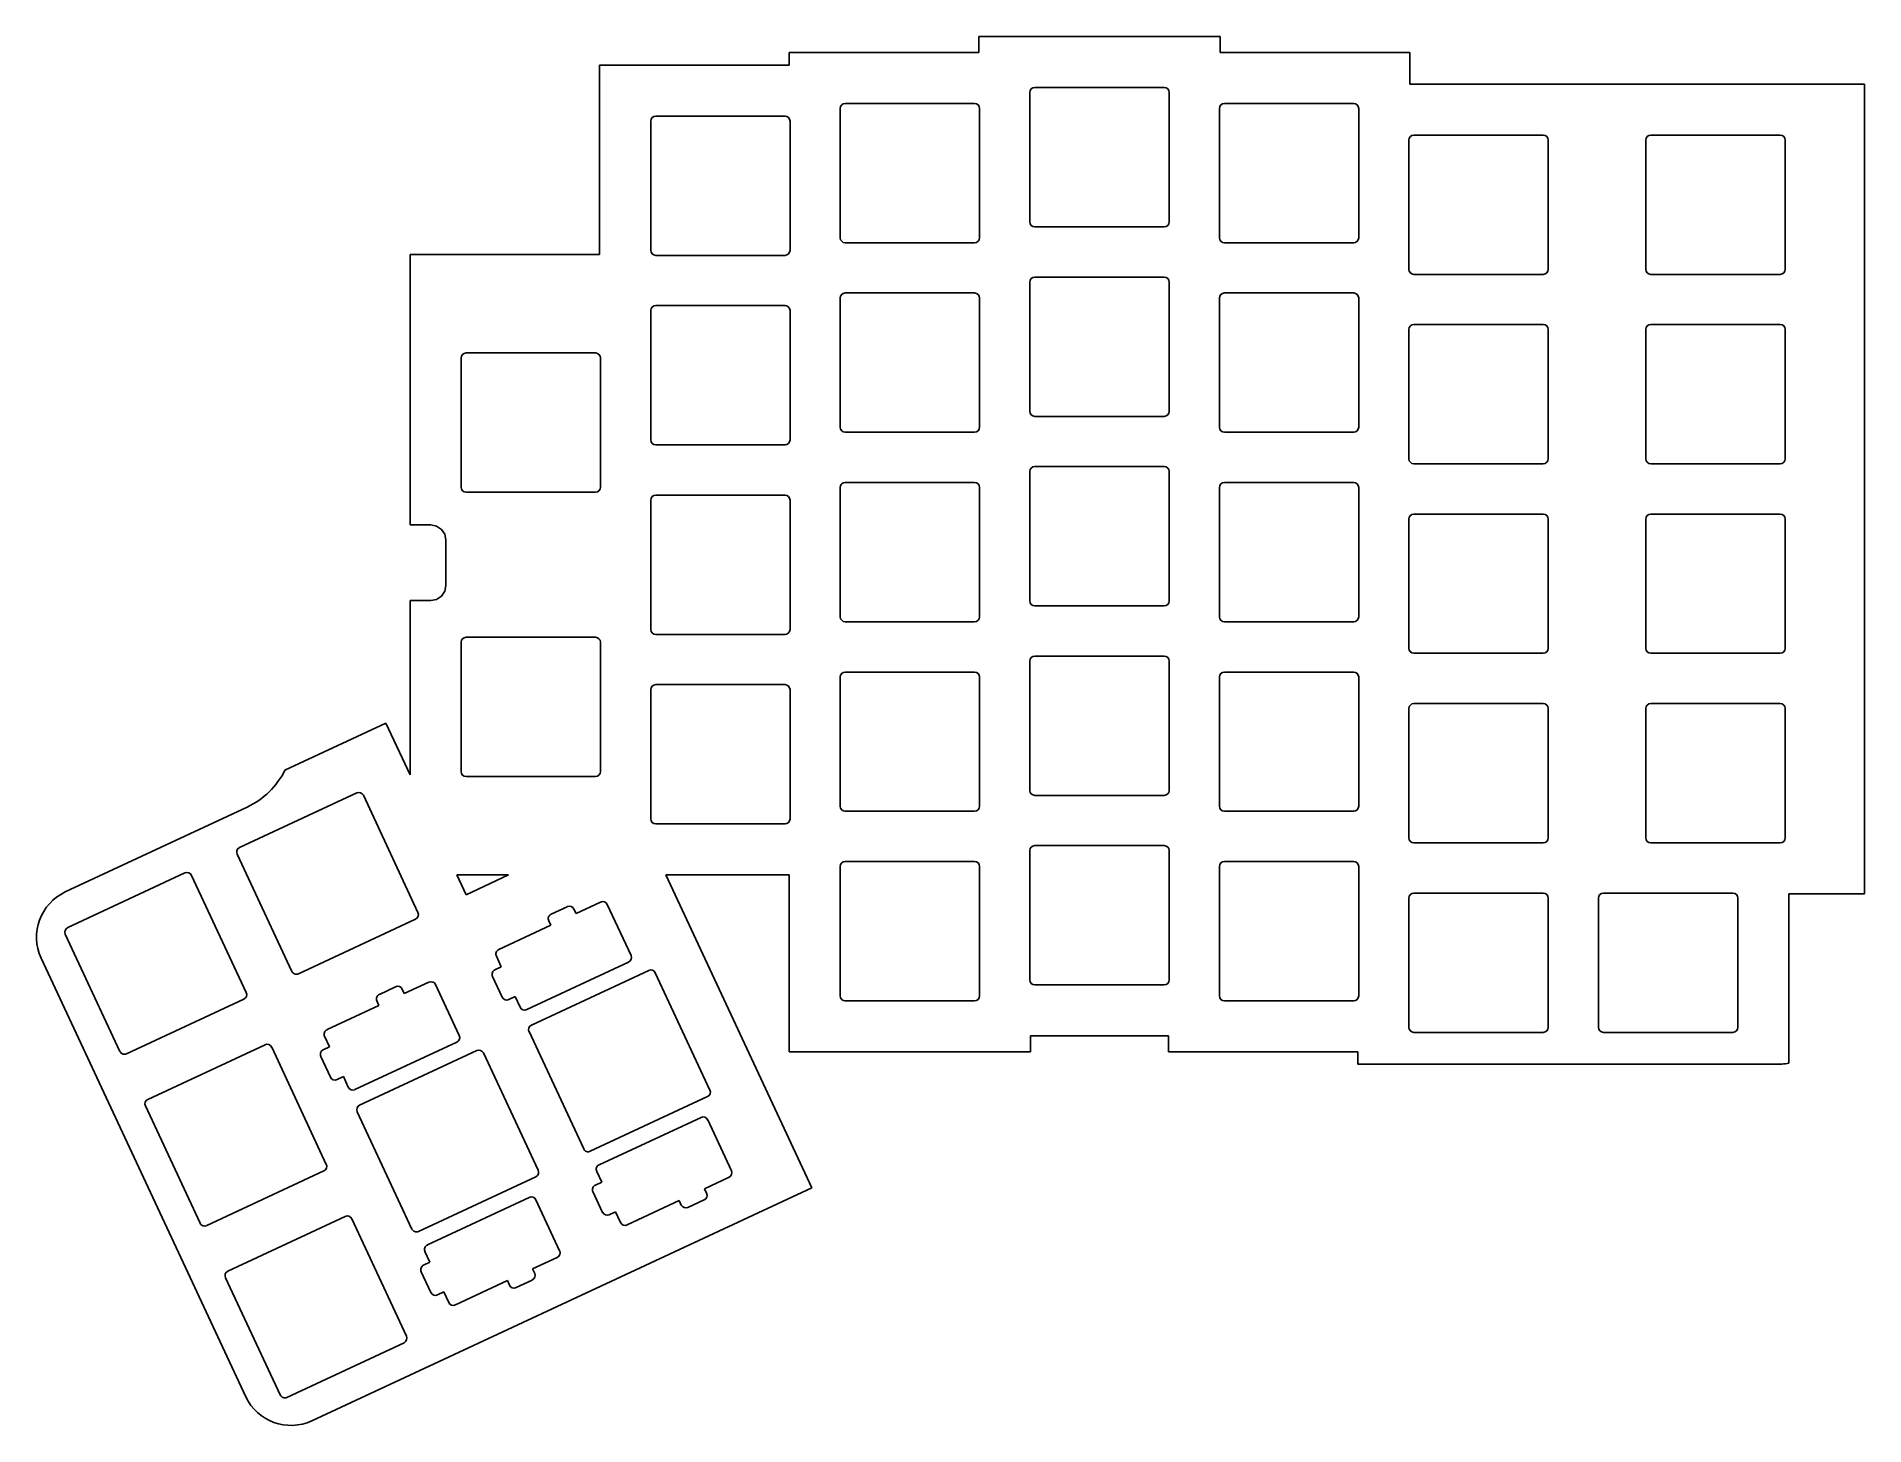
# Model space of a CAD drawing. Header units: millimetres. Extents: x -107 to 76, y -90 to 50.
import ezdxf

# ---------------------------------------------------------------- set-up
doc = ezdxf.new("R2010")
doc.units = ezdxf.units.MM
doc.layers.add('PLATE_OUTLINE', color=7, linetype='Continuous')
doc.layers.add('SWITCH_CUTOUTS', color=7, linetype='Continuous')

msp = doc.modelspace()

# ---------------------------------------------------------------- linework, layer by layer
at = {"layer": 'PLATE_OUTLINE'}
for p, q in [((11.66, 49.9), (-12.59, 49.9)), ((-12.59, 49.9), (-12.59, 48.3)), ((11.66, 48.3), (11.66, 49.9)), ((-12.59, 48.3), (-31.64, 48.3)), ((-31.64, 48.3), (-31.64, 47.02)), ((30.72, 48.3), (11.66, 48.3)), ((30.72, 45.12), (30.72, 48.3)), ((-31.64, 47.02), (-50.69, 47.02)), ((-50.69, 47.02), (-50.69, 27.98)), ((76.42, 45.12), (30.72, 45.12)), ((76.42, -36.28), (76.42, 45.12)), ((-50.69, 27.98), (-69.73, 27.98)), ((-69.73, 27.98), (-69.73, 0.8)), ((-69.73, 0.8), (-67.65, 0.8)), ((-67.65, 0.8), (-67.08, 0.69)), ((-67.08, 0.69), (-66.59, 0.36)), ((-66.59, 0.36), (-66.26, -0.13)), ((-66.26, -0.13), (-66.15, -0.7)), ((-66.15, -0.7), (-66.15, -5.3)), ((-66.15, -5.3), (-66.26, -5.87)), ((-67.65, -6.8), (-69.73, -6.8)), ((-69.73, -6.8), (-69.73, -24.33)), ((-67.08, -6.69), (-67.65, -6.8)), ((-66.59, -6.36), (-67.08, -6.69)), ((-66.26, -5.87), (-66.59, -6.36)), ((-72.17, -19.11), (-82.32, -23.84)), ((-69.73, -24.33), (-72.17, -19.11)), ((-86.12, -27.56), (-104.39, -36.08)), ((-29.37, -65.82), (-44.04, -34.37)), ((-44.04, -34.37), (-31.64, -34.37)), ((-31.64, -34.37), (-31.64, -52.15)), ((68.81, -53.3), (68.81, -36.28)), ((68.81, -36.28), (76.42, -36.28)), ((-106.81, -42.73), (-86.25, -86.83)), ((-7.39, -52.15), (-7.39, -50.56)), ((-7.39, -50.56), (6.47, -50.56)), ((6.47, -50.56), (6.47, -52.15)), ((-31.64, -52.15), (-7.39, -52.15)), ((6.47, -52.15), (25.51, -52.15)), ((25.51, -52.15), (25.51, -53.41)), ((25.51, -53.41), (67.42, -53.41)), ((-79.6, -89.25), (-29.37, -65.82))]:
    msp.add_line(p, q, dxfattribs=at)
for centre, radius, start, end in [((-89.5, -20.31), 8, 295.0003, 333.8495), ((-102.28, -40.62), 5, -604.9997, -515.0004), ((67.42, -44.41), 9, -450, -441.069), ((-81.72, -84.71), 5, -515.0004, -425.004)]:
    msp.add_arc(centre, radius, start, end, dxfattribs=at)
at = {"layer": 'SWITCH_CUTOUTS'}
for p, q in [((-7.46, 31.27), (-7.46, 44.27)), ((-6.96, 44.77), (6.04, 44.77)), ((6.54, 44.27), (6.54, 31.27)), ((-26.51, 29.67), (-26.51, 42.67)), ((-26.01, 43.17), (-13.01, 43.17)), ((-12.51, 42.67), (-12.51, 29.67)), ((11.59, 29.67), (11.59, 42.67)), ((12.09, 43.17), (25.09, 43.17)), ((25.59, 42.67), (25.59, 29.67)), ((-45.56, 28.4), (-45.56, 41.4)), ((-45.06, 41.9), (-32.06, 41.9)), ((-31.56, 41.4), (-31.56, 28.4)), ((30.64, 26.49), (30.64, 39.49)), ((31.14, 39.99), (44.14, 39.99)), ((44.64, 39.49), (44.64, 26.49)), ((54.45, 26.49), (54.45, 39.49)), ((54.95, 39.99), (67.95, 39.99)), ((68.45, 39.49), (68.45, 26.49)), ((6.04, 30.77), (-6.96, 30.77)), ((-32.06, 27.9), (-45.06, 27.9)), ((-13.01, 29.17), (-26.01, 29.17)), ((25.09, 29.17), (12.09, 29.17)), ((-6.96, 25.72), (6.04, 25.72)), ((44.14, 25.99), (31.14, 25.99)), ((67.95, 25.99), (54.95, 25.99)), ((-26.01, 24.12), (-13.01, 24.12)), ((-7.46, 12.22), (-7.46, 25.22)), ((6.54, 25.22), (6.54, 12.22)), ((12.09, 24.12), (25.09, 24.12)), ((-45.56, 9.35), (-45.56, 22.35)), ((-45.06, 22.85), (-32.06, 22.85)), ((-31.56, 22.35), (-31.56, 9.35)), ((-26.51, 10.62), (-26.51, 23.62)), ((-12.51, 23.62), (-12.51, 10.62)), ((11.59, 10.62), (11.59, 23.62)), ((25.59, 23.62), (25.59, 10.62)), ((30.64, 7.45), (30.64, 20.45)), ((31.14, 20.95), (44.14, 20.95)), ((44.64, 20.45), (44.64, 7.45)), ((54.45, 7.45), (54.45, 20.45)), ((54.95, 20.95), (67.95, 20.95)), ((68.45, 20.45), (68.45, 7.45)), ((-64.61, 4.59), (-64.61, 17.59)), ((-64.11, 18.09), (-51.11, 18.09)), ((-50.61, 17.59), (-50.61, 4.59)), ((6.04, 11.72), (-6.96, 11.72)), ((-13.01, 10.12), (-26.01, 10.12)), ((25.09, 10.12), (12.09, 10.12)), ((-32.06, 8.85), (-45.06, 8.85)), ((-7.46, -6.83), (-7.46, 6.17)), ((-6.96, 6.67), (6.04, 6.67)), ((6.54, 6.17), (6.54, -6.83)), ((44.14, 6.95), (31.14, 6.95)), ((67.95, 6.95), (54.95, 6.95)), ((-51.11, 4.09), (-64.11, 4.09)), ((-45.06, 3.8), (-32.06, 3.8)), ((-26.51, -8.43), (-26.51, 4.57)), ((-26.01, 5.07), (-13.01, 5.07)), ((-12.51, 4.57), (-12.51, -8.43)), ((11.59, -8.43), (11.59, 4.57)), ((12.09, 5.07), (25.09, 5.07)), ((25.59, 4.57), (25.59, -8.43)), ((-45.56, -9.7), (-45.56, 3.3)), ((-31.56, 3.3), (-31.56, -9.7)), ((31.14, 1.9), (44.14, 1.9)), ((54.95, 1.9), (67.95, 1.9)), ((30.64, -11.6), (30.64, 1.4)), ((44.64, 1.4), (44.64, -11.6)), ((54.45, -11.6), (54.45, 1.4)), ((68.45, 1.4), (68.45, -11.6)), ((6.04, -7.33), (-6.96, -7.33)), ((-13.01, -8.93), (-26.01, -8.93)), ((25.09, -8.93), (12.09, -8.93)), ((-64.61, -23.99), (-64.61, -10.99)), ((-64.11, -10.49), (-51.11, -10.49)), ((-50.61, -10.99), (-50.61, -23.99)), ((-32.06, -10.2), (-45.06, -10.2)), ((-6.96, -12.38), (6.04, -12.38)), ((44.14, -12.1), (31.14, -12.1)), ((67.95, -12.1), (54.95, -12.1)), ((-26.51, -27.48), (-26.51, -14.48)), ((-26.01, -13.98), (-13.01, -13.98)), ((-12.51, -14.48), (-12.51, -27.48)), ((-7.46, -25.88), (-7.46, -12.88)), ((6.54, -12.88), (6.54, -25.88)), ((11.59, -27.48), (11.59, -14.48)), ((12.09, -13.98), (25.09, -13.98)), ((25.59, -14.48), (25.59, -27.48)), ((-45.56, -28.75), (-45.56, -15.75)), ((-45.06, -15.25), (-32.06, -15.25)), ((-31.56, -15.75), (-31.56, -28.75)), ((30.64, -30.65), (30.64, -17.65)), ((31.14, -17.15), (44.14, -17.15)), ((44.64, -17.65), (44.64, -30.65)), ((54.45, -30.65), (54.45, -17.65)), ((54.95, -17.15), (67.95, -17.15)), ((68.45, -17.65), (68.45, -30.65)), ((-51.11, -24.49), (-64.11, -24.49)), ((-86.89, -31.62), (-75.1, -26.13)), ((-74.44, -26.37), (-68.95, -38.15)), ((6.04, -26.38), (-6.96, -26.38)), ((-32.06, -29.25), (-45.06, -29.25)), ((-13.01, -27.98), (-26.01, -27.98)), ((25.09, -27.98), (12.09, -27.98)), ((44.14, -31.15), (31.14, -31.15)), ((67.95, -31.15), (54.95, -31.15)), ((-81.63, -44.07), (-87.13, -32.29)), ((-26.01, -33.03), (-13.01, -33.03)), ((-7.46, -44.93), (-7.46, -31.93)), ((-6.96, -31.43), (6.04, -31.43)), ((6.54, -31.93), (6.54, -44.93)), ((12.09, -33.03), (25.09, -33.03)), ((-104.15, -39.67), (-92.37, -34.18)), ((-91.7, -34.42), (-86.21, -46.2)), ((-64.12, -36.37), (-65.05, -34.37)), ((-65.05, -34.37), (-59.84, -34.37)), ((-59.84, -34.37), (-64.12, -36.37)), ((-26.51, -46.53), (-26.51, -33.53)), ((-12.51, -33.53), (-12.51, -46.53)), ((11.59, -46.53), (11.59, -33.53)), ((25.59, -33.53), (25.59, -46.53)), ((30.64, -49.7), (30.64, -36.7)), ((31.14, -36.2), (44.14, -36.2)), ((44.64, -36.7), (44.64, -49.7)), ((49.69, -49.7), (49.69, -36.7)), ((50.19, -36.2), (63.19, -36.2)), ((63.69, -36.7), (63.69, -49.7)), ((-55.57, -38.33), (-53.94, -37.57)), ((-53.27, -37.81), (-53.06, -38.26)), ((-53.06, -38.26), (-50.59, -37.11)), ((-49.92, -37.35), (-47.54, -42.47)), ((-98.9, -52.12), (-104.39, -40.34)), ((-69.19, -38.82), (-80.97, -44.31)), ((-60.83, -41.88), (-55.6, -39.44)), ((-55.6, -39.44), (-55.81, -38.99)), ((-61.21, -43.91), (-60.58, -43.61)), ((-60.58, -43.61), (-61.07, -42.55)), ((-47.78, -43.13), (-58.02, -47.91)), ((-57.55, -49.47), (-45.76, -43.97)), ((-72.83, -46.38), (-71.2, -45.62)), ((-70.54, -45.86), (-70.33, -46.31)), ((-70.33, -46.31), (-67.85, -45.16)), ((-67.19, -45.4), (-64.8, -50.52)), ((-60.48, -46.66), (-61.45, -44.57)), ((-45.1, -44.22), (-39.61, -56)), ((6.04, -45.43), (-6.96, -45.43)), ((-86.45, -46.87), (-98.23, -52.36)), ((-78.09, -49.93), (-72.87, -47.5)), ((-72.87, -47.5), (-73.08, -47.04)), ((-59.18, -46.6), (-59.82, -46.9)), ((-58.68, -47.67), (-59.18, -46.6)), ((-13.01, -47.03), (-26.01, -47.03)), ((25.09, -47.03), (12.09, -47.03)), ((-77.84, -51.66), (-78.34, -50.6)), ((-65.04, -51.19), (-75.28, -55.96)), ((-52.29, -61.91), (-57.79, -50.13)), ((44.14, -50.2), (31.14, -50.2)), ((63.19, -50.2), (50.19, -50.2)), ((-96.1, -56.94), (-84.32, -51.44)), ((-83.65, -51.68), (-78.16, -63.47)), ((-77.74, -54.71), (-78.72, -52.62)), ((-78.47, -51.96), (-77.84, -51.66)), ((-74.81, -57.52), (-63.03, -52.03)), ((-62.36, -52.27), (-56.87, -64.05)), ((-76.45, -54.65), (-77.08, -54.95)), ((-75.95, -55.72), (-76.45, -54.65)), ((-39.85, -56.66), (-51.63, -62.16)), ((-90.85, -69.38), (-96.34, -57.6)), ((-69.56, -69.97), (-75.05, -58.18)), ((-50.74, -63.52), (-40.5, -58.75)), ((-39.83, -58.99), (-37.45, -64.11)), ((-78.4, -64.13), (-90.18, -69.62)), ((-50.48, -65.25), (-50.98, -64.19)), ((-57.11, -64.71), (-68.89, -70.21)), ((-51.12, -65.55), (-50.48, -65.25)), ((-37.69, -64.77), (-40.16, -65.93)), ((-40.16, -65.93), (-39.95, -66.38)), ((-68, -71.57), (-57.76, -66.8)), ((-57.1, -67.04), (-54.71, -72.16)), ((-50.39, -68.3), (-51.36, -66.21)), ((-42.7, -67.11), (-47.93, -69.55)), ((-42.49, -67.56), (-42.7, -67.11)), ((-40.19, -67.04), (-41.82, -67.8)), ((-88.05, -74.2), (-76.27, -68.71)), ((-75.6, -68.95), (-70.11, -80.73)), ((-49.09, -68.24), (-49.72, -68.54)), ((-48.59, -69.31), (-49.09, -68.24)), ((-68.38, -73.6), (-67.75, -73.3)), ((-67.75, -73.3), (-68.25, -72.24)), ((-54.95, -72.82), (-57.43, -73.98)), ((-82.8, -86.65), (-88.29, -74.87)), ((-67.65, -76.35), (-68.63, -74.26)), ((-59.96, -75.16), (-65.19, -77.6)), ((-59.75, -75.61), (-59.96, -75.16)), ((-57.46, -75.1), (-59.09, -75.86)), ((-57.43, -73.98), (-57.22, -74.43)), ((-66.35, -76.29), (-66.99, -76.59)), ((-65.86, -77.36), (-66.35, -76.29)), ((-70.35, -81.4), (-82.13, -86.89))]:
    msp.add_line(p, q, dxfattribs=at)
for centre, start, end in [((-6.96, 44.27), 90, 180), ((6.04, 44.27), 0, 90), ((-26.01, 42.67), 90, 180), ((-13.01, 42.67), 0, 90), ((12.09, 42.67), 90, 180), ((25.09, 42.67), 0, 90), ((-45.06, 41.4), 90, 180), ((-32.06, 41.4), 0, 90), ((31.14, 39.49), 90, 180), ((44.14, 39.49), 0, 90), ((54.95, 39.49), 90, 180), ((67.95, 39.49), 0, 90), ((-6.96, 31.27), 180, 270), ((6.04, 31.27), 270, 360), ((-26.01, 29.67), 180, 270), ((-13.01, 29.67), 270, 360), ((12.09, 29.67), 180, 270), ((25.09, 29.67), 270, 360), ((-45.06, 28.4), 180, 270), ((-32.06, 28.4), 270, 360), ((-6.96, 25.22), 90, 180), ((6.04, 25.22), 0, 90), ((31.14, 26.49), 180, 270), ((44.14, 26.49), 270, 360), ((54.95, 26.49), 180, 270), ((67.95, 26.49), 270, 360), ((-26.01, 23.62), 90, 180), ((-13.01, 23.62), 0, 90), ((12.09, 23.62), 90, 180), ((25.09, 23.62), 0, 90), ((-45.06, 22.35), 90, 180), ((-32.06, 22.35), 0, 90), ((31.14, 20.45), 90, 180), ((44.14, 20.45), 0, 90), ((54.95, 20.45), 90, 180), ((67.95, 20.45), 0, 90), ((-64.11, 17.59), 90, 180), ((-51.11, 17.59), 0, 90), ((-6.96, 12.22), 180, 270), ((6.04, 12.22), 270, 360), ((-45.06, 9.35), 180, 270), ((-32.06, 9.35), 270, 360), ((-26.01, 10.62), 180, 270), ((-13.01, 10.62), 270, 360), ((12.09, 10.62), 180, 270), ((25.09, 10.62), 270, 360), ((31.14, 7.45), 180, 270), ((44.14, 7.45), 270, 360), ((54.95, 7.45), 180, 270), ((67.95, 7.45), 270, 360), ((-6.96, 6.17), 90, 180), ((6.04, 6.17), 0, 90), ((-64.11, 4.59), 180, 270), ((-51.11, 4.59), 270, 360), ((-45.06, 3.3), 90, 180), ((-32.06, 3.3), 0, 90), ((-26.01, 4.57), 90, 180), ((-13.01, 4.57), 0, 90), ((12.09, 4.57), 90, 180), ((25.09, 4.57), 0, 90), ((31.14, 1.4), 90, 180), ((44.14, 1.4), 0, 90), ((54.95, 1.4), 90, 180), ((67.95, 1.4), 0, 90), ((-6.96, -6.83), 180, 270), ((6.04, -6.83), 270, 360), ((-26.01, -8.43), 180, 270), ((-13.01, -8.43), 270, 360), ((12.09, -8.43), 180, 270), ((25.09, -8.43), 270, 360), ((-64.11, -10.99), 90, 180), ((-51.11, -10.99), 0, 90), ((-45.06, -9.7), 180, 270), ((-32.06, -9.7), 270, 360), ((-6.96, -12.88), 90, 180), ((6.04, -12.88), 0, 90), ((31.14, -11.6), 180, 270), ((44.14, -11.6), 270, 360), ((54.95, -11.6), 180, 270), ((67.95, -11.6), 270, 360), ((-26.01, -14.48), 90, 180), ((-13.01, -14.48), 0, 90), ((12.09, -14.48), 90, 180), ((25.09, -14.48), 0, 90), ((-45.06, -15.75), 90, 180), ((-32.06, -15.75), 0, 90), ((31.14, -17.65), 90, 180), ((44.14, -17.65), 0, 90), ((54.95, -17.65), 90, 180), ((67.95, -17.65), 0, 90), ((-64.11, -23.99), 180, 270), ((-51.11, -23.99), 270, 360), ((-74.89, -26.58), 25, 115), ((-26.01, -27.48), 180, 270), ((-13.01, -27.48), 270, 360), ((-6.96, -25.88), 180, 270), ((6.04, -25.88), 270, 360), ((12.09, -27.48), 180, 270), ((25.09, -27.48), 270, 360), ((-45.06, -28.75), 180, 270), ((-32.06, -28.75), 270, 360), ((31.14, -30.65), 180, 270), ((44.14, -30.65), 270, 360), ((54.95, -30.65), 180, 270), ((67.95, -30.65), 270, 360), ((-86.67, -32.08), 115, 205), ((-26.01, -33.53), 90, 180), ((-13.01, -33.53), 0, 90), ((-6.96, -31.93), 90, 180), ((6.04, -31.93), 0, 90), ((12.09, -33.53), 90, 180), ((25.09, -33.53), 0, 90), ((-92.16, -34.63), 25, 115), ((31.14, -36.7), 90, 180), ((44.14, -36.7), 0, 90), ((50.19, -36.7), 90, 180), ((63.19, -36.7), 0, 90), ((-69.4, -38.36), 295, 385), ((-55.36, -38.78), -245, -155), ((-53.73, -38.02), -335, -245), ((-50.38, -37.56), -335, -245), ((-103.94, -40.12), 115, 205), ((-60.62, -42.34), -245, -155), ((-81.18, -43.86), 205, 295), ((-61, -44.36), -245, -155), ((-47.99, -42.68), -425, -335), ((-45.55, -44.43), 25, 115), ((-70.99, -46.07), -335, -245), ((-67.64, -45.61), -335, -245), ((-6.96, -44.93), 180, 270), ((6.04, -44.93), 270, 360), ((-86.66, -46.41), 295, 385), ((-72.62, -46.83), -245, -155), ((-60.03, -46.45), -515, -425), ((-58.23, -47.46), -515, -425), ((-26.01, -46.53), 180, 270), ((-13.01, -46.53), 270, 360), ((12.09, -46.53), 180, 270), ((25.09, -46.53), 270, 360), ((-57.34, -49.92), 115, 205), ((-84.11, -51.9), 25, 115), ((-77.88, -50.39), -245, -155), ((-65.25, -50.73), -425, -335), ((31.14, -49.7), 180, 270), ((44.14, -49.7), 270, 360), ((50.19, -49.7), 180, 270), ((63.19, -49.7), 270, 360), ((-98.45, -51.91), 205, 295), ((-78.26, -52.41), -245, -155), ((-62.82, -52.48), 25, 115), ((-77.29, -54.5), -515, -425), ((-95.89, -57.39), 115, 205), ((-75.5, -55.51), -515, -425), ((-40.06, -56.21), 295, 385), ((-74.6, -57.97), 115, 205), ((-40.29, -59.2), -335, -245), ((-51.84, -61.7), 205, 295), ((-78.61, -63.68), 295, 385), ((-57.32, -64.26), 295, 385), ((-50.53, -63.97), -245, -155), ((-37.9, -64.32), -425, -335), ((-50.91, -66), -245, -155), ((-57.55, -67.25), -335, -245), ((-42.04, -67.35), -515, -425), ((-40.4, -66.59), -425, -335), ((-90.4, -69.17), 205, 295), ((-76.06, -69.16), 25, 115), ((-49.94, -68.08), -515, -425), ((-48.14, -69.1), -515, -425), ((-69.11, -69.76), 205, 295), ((-67.79, -72.03), -245, -155), ((-55.16, -72.37), -425, -335), ((-87.84, -74.66), 115, 205), ((-68.17, -74.05), -245, -155), ((-57.67, -74.64), -425, -335), ((-67.2, -76.14), -515, -425), ((-59.3, -75.4), -515, -425), ((-65.4, -77.15), -515, -425), ((-70.56, -80.94), 295, 385), ((-82.34, -86.44), 205, 295)]:
    msp.add_arc(centre, 0.5, start, end, dxfattribs=at)

doc.saveas('drawing.dxf')
